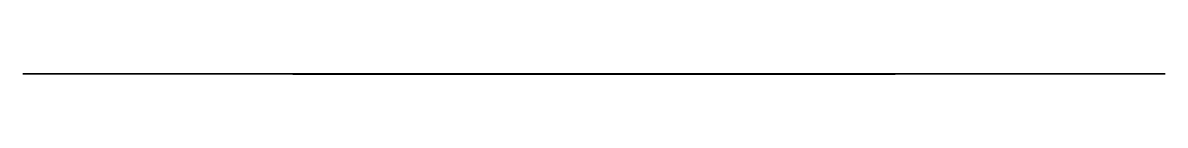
# Model space of a CAD drawing. Header units: inches. Extents: x 0 to 30, y 0 to 0.
import ezdxf

# ---------------------------------------------------------------- set-up
doc = ezdxf.new("R2010")
doc.units = ezdxf.units.IN
doc.header["$LTSCALE"] = 10
doc.header["$MEASUREMENT"] = 0
doc.layers.add('contur', color=164, linetype='Continuous', lineweight=30)

msp = doc.modelspace()

# ---------------------------------------------------------------- linework, layer by layer
at = {"layer": 'contur', "extrusion": (0, -1, -2.22045e-16)}
for p, q in [((0, 0), (30, 0)), ((0, 0, 40), (0, 0)), ((30, 0), (30, 0, 40)), ((4, 0, 40), (0, 0, 40)), ((26, 0, 35), (4, 0, 35)), ((4, 0, 35), (4, 0, 40)), ((30, 0, 40), (26, 0, 40)), ((26, 0, 40), (26, 0, 35))]:
    msp.add_line(p, q, dxfattribs=at)
msp.add_circle((15, 17.5), 8, dxfattribs=at)

doc.saveas('drawing.dxf')
